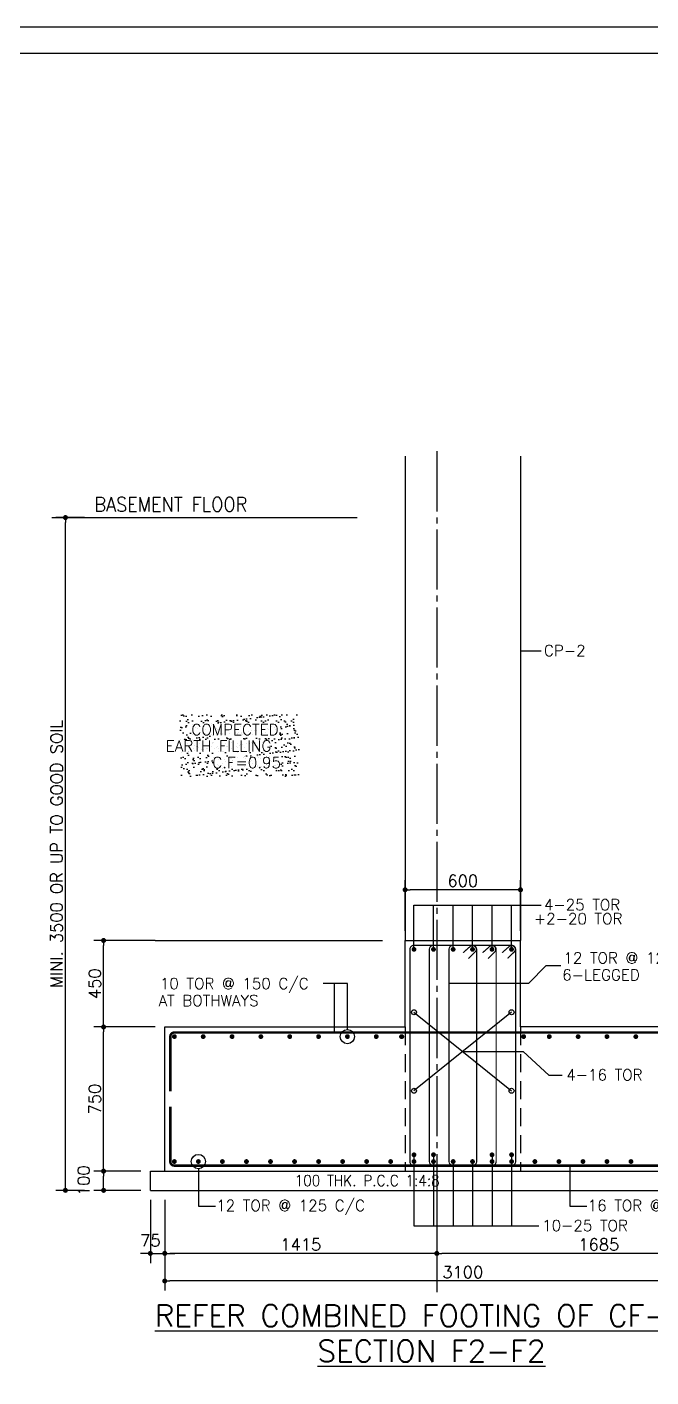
# Model space of a CAD drawing. Extents: x -200722 to 834823, y -494970 to 88783.
# Drawn here: x 450241 to 463223, y -146335 to -118243 of the extents above; entities that cross this region are included whole.
import ezdxf
from ezdxf.enums import TextEntityAlignment as Align

# ---------------------------------------------------------------- set-up
doc = ezdxf.new("R2010")
doc.units = 0
doc.header["$LTSCALE"] = 100
doc.header["$MEASUREMENT"] = 0
doc.header["$PDMODE"] = 34
for name, pattern in [('ACAD_ISO04W100', [30, 24, -3, 0, -3]), ('CL', [3.25, 2.5, -0.25, 0.25, -0.25]), ('HIDDEN', [0.375, 0.25, -0.125])]:
    doc.linetypes.add(name, pattern=pattern)
doc.layers.get('0').update_dxf_attribs({"linetype": 'CONTINUOUS'})
doc.layers.get('DEFPOINTS').update_dxf_attribs({"linetype": 'CONTINUOUS'})
for name, color, linetype in [('5', 4, 'CONTINUOUS'), ('A-Grid', 5, 'ACAD_ISO04W100'), ('BEAM', 4, 'CONTINUOUS'), ('HATCH WALL', 8, 'CONTINUOUS'), ('STEEL', 6, 'CONTINUOUS'), ('TEXT', 2, 'CONTINUOUS')]:
    doc.layers.add(name, color=color, linetype=linetype)
doc.layers.add('9_PRINT BOUNDARY_NON PRINT', color=32, linetype='CONTINUOUS', plot=False)
doc.layers.add('9_TITLE TEXT', color=7, linetype='CONTINUOUS', lineweight=20)
doc.styles.add('ROMANS', font='romans.shx')
doc.styles.get("Standard").update_dxf_attribs({"font": 'simplex.shx'})
doc.dimstyles.new('STANDARD$0', dxfattribs={"dimtxt": 2.5, "dimasz": 2.5, "dimexe": 2, "dimexo": 0.7, "dimgap": 0.9, "dimtad": 1, "dimdec": 0, "dimdsep": 46, "dimtxsty": 'ROMANS', "dimcen": 0.09, "dimclrd": 4, "dimclre": 4, "dimclrt": 3, "dimadec": 0, "dimazin": 0, "dimtfac": 1, "dimtdec": 0, "dimtmove": 0, "dimatfit": 3, "dimfxl": 1, "dimtolj": 1, "dimtzin": 0, "dimarcsym": 0})

# ---------------------------------------------------------------- blocks, each defined once
blk = doc.blocks.new('DOT')
at = {"color": 0, "linetype": 'ByBlock'}
blk.add_line((-0.5, 0), (-1, 0), dxfattribs=at)
at = {"color": 0, "linetype": 'ByBlock', "const_width": 0.5}
blk.add_lwpolyline([(-0.25, 0, 1), (0.25, 0, 1)], format="xyb", close=True, dxfattribs=at)
blk = doc.blocks.new('*D1260')
at = {"layer": 'BEAM', "color": 0, "lineweight": -2, "transparency": 16777216}
for p, q in [((452607, -142051), (451634, -142051)), ((451834, -142347), (451834, -142155)), ((452607, -142451), (451634, -142451))]:
    blk.add_line(p, q, dxfattribs=at)
at = {"layer": 'DEFPOINTS', "color": 0, "lineweight": -3, "transparency": 16777216}
for p in [(451834, -142051), (452807, -142051), (452807, -142451)]:
    blk.add_point(p, dxfattribs=at)
at = {"layer": 'BEAM', "color": 0, "lineweight": -2, "transparency": 16777216, "xscale": 104, "yscale": 104, "zscale": 104}
for p, rotation in [((451834, -142051), 90), ((451834, -142451), 270)]:
    blk.add_blockref('DOT', p, dxfattribs=dict(at, rotation=rotation))
at = {"layer": 'BEAM', "color": 0, "transparency": 16777216, "insert": (451420, -142251), "char_height": 248, "attachment_point": 5, "rotation": 90}
blk.add_mtext('\\A1;100', dxfattribs=at)
blk = doc.blocks.new('_DOT')
at = {"color": 0, "linetype": 'ByBlock'}
blk.add_line((-0.5, 0), (-1, 0), dxfattribs=at)
at = {"color": 0, "linetype": 'ByBlock', "const_width": 0.5}
blk.add_lwpolyline([(-0.25, 0, 1), (0.25, 0, 1)], format="xyb", close=True, dxfattribs=at)
blk = doc.blocks.new('*D1261')
at = {"layer": 'BEAM', "color": 0, "lineweight": -2, "transparency": 16777216}
for p, q in [((452607, -139051), (451634, -139051)), ((451834, -141947), (451834, -139155)), ((452607, -142051), (451634, -142051))]:
    blk.add_line(p, q, dxfattribs=at)
at = {"layer": 'DEFPOINTS', "color": 0, "lineweight": -3, "transparency": 16777216}
for p in [(451834, -139051), (452807, -139051, 2867), (452807, -142051)]:
    blk.add_point(p, dxfattribs=at)
at = {"layer": 'BEAM', "color": 0, "lineweight": -2, "transparency": 16777216, "xscale": 104, "yscale": 104, "zscale": 104}
for p, rotation in [((451834, -139051), 90), ((451834, -142051), 270)]:
    blk.add_blockref('DOT', p, dxfattribs=dict(at, rotation=rotation))
at = {"layer": 'BEAM', "color": 0, "transparency": 16777216, "insert": (451650, -140551), "char_height": 248, "attachment_point": 5, "rotation": 90}
blk.add_mtext('\\A1;750', dxfattribs=at)
blk = doc.blocks.new('*D1262')
at = {"layer": 'BEAM', "color": 0, "lineweight": -2, "transparency": 16777216}
for p, q in [((451434, -128451), (450841, -128451)), ((451041, -142347), (451041, -128555)), ((451434, -142451), (450841, -142451))]:
    blk.add_line(p, q, dxfattribs=at)
at = {"layer": 'DEFPOINTS', "color": 0, "lineweight": -3, "transparency": 16777216}
for p in [(451041, -128451), (451634, -128451, 17104), (451634, -142451)]:
    blk.add_point(p, dxfattribs=at)
at = {"layer": 'BEAM', "color": 0, "lineweight": -2, "transparency": 16777216, "xscale": 104, "yscale": 104, "zscale": 104}
for p, rotation in [((451041, -128451), 90), ((451041, -142451), 270)]:
    blk.add_blockref('DOT', p, dxfattribs=dict(at, rotation=rotation))
at = {"layer": 'BEAM', "color": 0, "transparency": 16777216, "insert": (450857, -135451), "char_height": 248, "attachment_point": 5, "rotation": 90}
blk.add_mtext('\\A1;{\\C4;MINI. 3500 OR UP TO GOOD SOIL}', dxfattribs=at)
blk = doc.blocks.new('*D1263')
at = {"layer": 'BEAM', "color": 0, "lineweight": -2, "transparency": 16777216}
for p, q in [((452807, -142651), (452807, -143963)), ((453107, -142651), (453107, -143963)), ((452703, -143763), (452599, -143763)), ((452807, -143763), (453107, -143763)), ((453211, -143763), (453315, -143763))]:
    blk.add_line(p, q, dxfattribs=at)
at = {"layer": 'DEFPOINTS', "color": 0, "lineweight": -3, "transparency": 16777216}
for p in [(452807, -142451), (453107, -142451), (453107, -143763)]:
    blk.add_point(p, dxfattribs=at)
at = {"layer": 'BEAM', "color": 0, "lineweight": -2, "transparency": 16777216, "xscale": 104, "yscale": 104, "zscale": 104}
blk.add_blockref('DOT', (452807, -143763), dxfattribs=at)
at = {"layer": 'BEAM', "color": 0, "lineweight": -2, "transparency": 16777216, "xscale": 104, "yscale": 104, "zscale": 104, "rotation": 180}
blk.add_blockref('DOT', (453107, -143763), dxfattribs=at)
at = {"layer": 'BEAM', "color": 0, "transparency": 16777216, "insert": (452807, -143492), "char_height": 248, "attachment_point": 5}
blk.add_mtext('\\A1;75', dxfattribs=at)
blk = doc.blocks.new('*D1264')
at = {"layer": 'BEAM', "color": 0, "lineweight": -2, "transparency": 16777216}
for p, q in [((453107, -142651), (453107, -143963)), ((458767, -142651), (458767, -143963)), ((458663, -143763), (453211, -143763))]:
    blk.add_line(p, q, dxfattribs=at)
at = {"layer": 'DEFPOINTS', "color": 0, "lineweight": -3, "transparency": 16777216}
for p in [(453107, -142451, -32271), (458767, -142451, 29786), (453107, -143763)]:
    blk.add_point(p, dxfattribs=at)
at = {"layer": 'BEAM', "color": 0, "lineweight": -2, "transparency": 16777216, "xscale": 104, "yscale": 104, "zscale": 104, "rotation": 180}
blk.add_blockref('DOT', (453107, -143763), dxfattribs=at)
at = {"layer": 'BEAM', "color": 0, "lineweight": -2, "transparency": 16777216, "xscale": 104, "yscale": 104, "zscale": 104}
blk.add_blockref('DOT', (458767, -143763), dxfattribs=at)
at = {"layer": 'BEAM', "color": 0, "transparency": 16777216, "insert": (455937, -143579), "char_height": 248, "attachment_point": 5}
blk.add_mtext('\\A1;1415', dxfattribs=at)
blk = doc.blocks.new('*D1266')
at = {"layer": 'BEAM', "color": 0, "lineweight": -2, "transparency": 16777216}
for p, q in [((453107, -142651), (453107, -144537)), ((465507, -142651), (465507, -144537)), ((465403, -144337), (453211, -144337))]:
    blk.add_line(p, q, dxfattribs=at)
at = {"layer": 'DEFPOINTS', "color": 0, "lineweight": -3, "transparency": 16777216}
for p in [(453107, -142451, -62057), (465507, -142451), (453107, -144337)]:
    blk.add_point(p, dxfattribs=at)
at = {"layer": 'BEAM', "color": 0, "lineweight": -2, "transparency": 16777216, "xscale": 104, "yscale": 104, "zscale": 104, "rotation": 180}
blk.add_blockref('DOT', (453107, -144337), dxfattribs=at)
at = {"layer": 'BEAM', "color": 0, "lineweight": -2, "transparency": 16777216, "xscale": 104, "yscale": 104, "zscale": 104}
blk.add_blockref('DOT', (465507, -144337), dxfattribs=at)
at = {"layer": 'BEAM', "color": 0, "transparency": 16777216, "insert": (459307, -144153), "char_height": 248, "attachment_point": 5}
blk.add_mtext('\\A1;3100', dxfattribs=at)
blk = doc.blocks.new('*D1267')
at = {"layer": 'BEAM', "color": 0, "lineweight": -2, "transparency": 16777216}
for p, q in [((458767, -142651), (458767, -143963)), ((465507, -142651), (465507, -143963)), ((465403, -143763), (458871, -143763))]:
    blk.add_line(p, q, dxfattribs=at)
at = {"layer": 'DEFPOINTS', "color": 0, "lineweight": -3, "transparency": 16777216}
for p in [(458767, -142451, -2484), (465507, -142451, -97), (458767, -143763)]:
    blk.add_point(p, dxfattribs=at)
at = {"layer": 'BEAM', "color": 0, "lineweight": -2, "transparency": 16777216, "xscale": 104, "yscale": 104, "zscale": 104, "rotation": 180}
blk.add_blockref('DOT', (458767, -143763), dxfattribs=at)
at = {"layer": 'BEAM', "color": 0, "lineweight": -2, "transparency": 16777216, "xscale": 104, "yscale": 104, "zscale": 104}
blk.add_blockref('DOT', (465507, -143763), dxfattribs=at)
at = {"layer": 'BEAM', "color": 0, "transparency": 16777216, "insert": (462137, -143579), "char_height": 248, "attachment_point": 5}
blk.add_mtext('\\A1;1685', dxfattribs=at)
blk = doc.blocks.new('*D1268')
at = {"layer": 'BEAM', "color": 0, "lineweight": -2, "transparency": 16777216}
for p, q in [((458107, -137051), (458107, -135996)), ((460403, -136196), (458211, -136196)), ((460507, -137051), (460507, -135996))]:
    blk.add_line(p, q, dxfattribs=at)
at = {"layer": 'DEFPOINTS', "color": 0, "lineweight": -3, "transparency": 16777216}
for p in [(458107, -136196), (458107, -137251, 7063), (460507, -137251, 7063)]:
    blk.add_point(p, dxfattribs=at)
at = {"layer": 'BEAM', "color": 0, "lineweight": -2, "transparency": 16777216, "xscale": 104, "yscale": 104, "zscale": 104, "rotation": 180}
blk.add_blockref('DOT', (458107, -136196), dxfattribs=at)
at = {"layer": 'BEAM', "color": 0, "lineweight": -2, "transparency": 16777216, "xscale": 104, "yscale": 104, "zscale": 104}
blk.add_blockref('DOT', (460507, -136196), dxfattribs=at)
at = {"layer": 'BEAM', "color": 0, "transparency": 16777216, "insert": (459307, -136012), "char_height": 248, "attachment_point": 5}
blk.add_mtext('\\A1;600', dxfattribs=at)
blk = doc.blocks.new('*D1269')
at = {"layer": 'BEAM', "color": 0, "lineweight": -2, "transparency": 16777216}
for p, q in [((452907, -137251), (451634, -137251)), ((451834, -138947), (451834, -137355)), ((452907, -139051), (451634, -139051))]:
    blk.add_line(p, q, dxfattribs=at)
at = {"layer": 'DEFPOINTS', "color": 0, "lineweight": -3, "transparency": 16777216}
for p in [(451834, -137251), (453107, -137251, 7063), (453107, -139051, 7063)]:
    blk.add_point(p, dxfattribs=at)
at = {"layer": 'BEAM', "color": 0, "lineweight": -2, "transparency": 16777216, "xscale": 104, "yscale": 104, "zscale": 104}
for p, rotation in [((451834, -137251), 90), ((451834, -139051), 270)]:
    blk.add_blockref('DOT', p, dxfattribs=dict(at, rotation=rotation))
at = {"layer": 'BEAM', "color": 0, "transparency": 16777216, "insert": (451650, -138151), "char_height": 248, "attachment_point": 5, "rotation": 90}
blk.add_mtext('\\A1;450', dxfattribs=at)

msp = doc.modelspace()

# ---------------------------------------------------------------- hatches: boundary and pattern name
at = {"layer": 'HATCH WALL', "lineweight": -3, "true_color": 0x000000}
h = msp.add_hatch(dxfattribs=at)
h.set_pattern_fill('AR-SAND', color=18, scale=100, style=0)
h.set_pattern_definition([(37.5, (105168.12, 279347.69), (-6.299336, 192.682377), [0, -152, 0, -170, 0, -162.5]), (7.5, (105168.12, 279347.7), (176.97767, 282.21461), [0, -82, 0, -137, 0, -52.5]), (327.5, (105045.12, 279347.69), (311.414186, 0.565905), [0, -50, 0, -180, 0, -235]), (317.5, (105045.12, 279347.7), (300.61266, 87.76756), [0, -25, 0, -118, 0, -135])])
h.paths.add_polyline_path([(455894.5, -132548.9), (453421.8, -132548.9), (453421.8, -133836.3), (455894.5, -133836.3)])

# ---------------------------------------------------------------- linework, layer by layer
at = {"color": 18, "true_color": 0x000000}
msp.add_lwpolyline([(433669.4, -183032.7), (525079.4, -183032.7), (525079.4, -118792.7), (433669.4, -118792.7)], close=True, dxfattribs=at)
at = {"layer": '5', "color": 18, "lineweight": -3, "ltscale": 0.4, "true_color": 0x000000}
for p, q in [((458106.7, -127175.3, -32270.5), (458106.7, -137251.4, -32270.5)), ((460506.7, -127175.3, -32270.5), (460506.7, -137251.4, -32270.5)), ((450759.3, -128451.4, -59627.9), (457106.7, -128451.4, -34754.6)), ((452806.7, -142051.4, -94327.5), (465806.7, -142051.4, -62057)), ((452806.7, -142451.4, -64541), (452806.7, -142051.4, -64541)), ((452806.7, -142451.4, -94327.5), (465806.7, -142451.4, -62057))]:
    msp.add_line(p, q, dxfattribs=at)
at = {"layer": '5', "color": 8, "linetype": 'HIDDEN', "lineweight": -3, "ltscale": 15}
for p, q in [((458106.7, -139051.4, -32270.5), (458106.7, -142051.4, -32270.5)), ((460506.7, -139051.4, -32270.5), (460506.7, -142051.4, -32270.5))]:
    msp.add_line(p, q, dxfattribs=at)
at = {"layer": '5', "color": 18, "lineweight": -3, "ltscale": 0.4, "true_color": 0x000000, "elevation": -32270.5}
for points in [[(458106.7, -139051.4), (458106.7, -137251.4)], [(458106.7, -137251.4), (460506.7, -137251.4)], [(460506.7, -139051.4), (460506.7, -137251.4)], [(453106.7, -142051.4), (453106.7, -139051.4), (458106.7, -139051.4)], [(465506.7, -142051.4), (465506.7, -139051.4), (460506.7, -139051.4)]]:
    msp.add_lwpolyline(points, dxfattribs=at)
at = {"layer": '9_PRINT BOUNDARY_NON PRINT', "color": 18, "true_color": 0x000000}
msp.add_lwpolyline([(433119.4, -183582.7), (525629.4, -183582.7), (525629.4, -118242.7), (433119.4, -118242.7)], close=True, dxfattribs=at)
at = {"layer": '9_TITLE TEXT', "color": 18, "true_color": 0x000000}
msp.add_lwpolyline([(525079.4, -118792.7), (433669.4, -118792.7), (433669.4, -183032.7), (525079.4, -183032.7)], dxfattribs=at)
at = {"layer": 'A-Grid', "color": 8, "linetype": 'CL', "ltscale": 5, "elevation": -32270.5}
msp.add_lwpolyline([(458766.7, -127072.5), (458766.7, -144689.9)], dxfattribs=at)
at = {"layer": 'BEAM', "color": 18, "true_color": 0x000000}
msp.add_line((452906.7, -137251.4, -71604.2), (457637.5, -137251.4, -71604.2), dxfattribs=at)
at = {"layer": 'STEEL', "color": 18, "lineweight": -3, "ltscale": 0.4, "true_color": 0x000000}
for points, const_width, elevation in [([(458291.7, -137351.4), (460321.7, -137351.4, -0.4142136), (460406.7, -137436.4), (460406.7, -141851.4, -0.4142136), (460321.7, -141936.4), (458291.7, -141936.4, -0.4142136), (458206.7, -141851.4), (458206.7, -137436.4, -0.4142136)], 25.4, -32270.5), ([(458697.7, -137351.4), (459915.7, -137351.4, -0.4142136), (460000.7, -137436.4), (460000.7, -141851.4, -0.4142136), (459915.7, -141936.4), (458697.7, -141936.4, -0.4142136), (458612.7, -141851.4), (458612.7, -137436.4, -0.4142136)], 25.4, -30283.3), ([(459106.7, -137351.4), (459509.7, -137351.4, -0.4142136), (459594.7, -137436.4), (459594.7, -141851.4, -0.4142136), (459509.7, -141936.4), (459106.7, -141936.4, -0.4142136), (459021.7, -141851.4), (459021.7, -137436.4, -0.4142136)], 25.4, -30780.1), ([(458316.7, -137436.4, 1), (458266.7, -137436.4, 1)], 50, -32270.5), ([(458722.7, -137436.4, 1), (458672.7, -137436.4, 1)], 50, -31773.7), ([(459131.7, -137436.4, 1), (459081.7, -137436.4, 1)], 50, -32270.5), ([(459534.7, -137436.4, 1), (459484.7, -137436.4, 1)], 50, -30780.1), ([(459940.7, -137436.4, 1), (459890.7, -137436.4, 1)], 50, -30283.3), ([(460346.7, -137436.4, 1), (460296.7, -137436.4, 1)], 50, -29786.5), ([(453331.7, -139251.4, 1), (453281.7, -139251.4, 1)], 50, -64541), ([(453931.7, -139251.4, 1), (453881.7, -139251.4, 1)], 50, -32270.5), ([(454531.7, -139251.4, 1), (454481.7, -139251.4, 1)], 50, -32270.5), ([(455131.7, -139251.4, 1), (455081.7, -139251.4, 1)], 50, -32270.5), ([(455731.7, -139251.4, 1), (455681.7, -139251.4, 1)], 50, -32270.5), ([(456331.7, -139251.4, 1), (456281.7, -139251.4, 1)], 50, -32270.5), ([(456931.7, -139251.4, 1), (456881.7, -139251.4, 1)], 50, -32270.5), ([(457531.7, -139251.4, 1), (457481.7, -139251.4, 1)], 50, -32270.5), ([(458056.7, -139251.4, 1), (458006.7, -139251.4, 1)], 50, -62057), ([(458064.6, -139251.4, 1), (458014.6, -139251.4, 1)], 50, -32270.5), ([(460548.8, -139251.4, -1), (460598.8, -139251.4, -1)], 50, -32270.5), ([(461081.7, -139251.4, -1), (461131.7, -139251.4, -1)], 50, -32270.5), ([(461681.7, -139251.4, -1), (461731.7, -139251.4, -1)], 50, -32270.5), ([(462281.7, -139251.4, -1), (462331.7, -139251.4, -1)], 50, -32270.5), ([(462881.7, -139251.4, -1), (462931.7, -139251.4, -1)], 50, -32270.5), ([(453331.7, -141851.4, -1), (453281.7, -141851.4, -1)], 50, -64541), ([(453831.7, -141851.4, -1), (453781.7, -141851.4, -1)], 50, -64541), ([(454331.7, -141851.4, -1), (454281.7, -141851.4, -1)], 50, -64541), ([(454831.7, -141851.4, -1), (454781.7, -141851.4, -1)], 50, -64541), ([(455331.7, -141851.4, -1), (455281.7, -141851.4, -1)], 50, -64541), ([(455831.7, -141851.4, -1), (455781.7, -141851.4, -1)], 50, -64541), ([(456331.7, -141851.4, -1), (456281.7, -141851.4, -1)], 50, -64541), ([(456831.7, -141851.4, -1), (456781.7, -141851.4, -1)], 50, -32270.5), ([(457331.7, -141851.4, -1), (457281.7, -141851.4, -1)], 50, -32270.5), ([(457831.7, -141851.4, -1), (457781.7, -141851.4, -1)], 50, -32270.5), ([(458316.7, -141710.7, -1), (458266.7, -141710.7, -1)], 50, -32270.5), ([(458316.7, -141851.4, -1), (458266.7, -141851.4, -1)], 50, -32270.5), ([(458722.7, -141710.7, -1), (458672.7, -141710.7, -1)], 50, -31773.7), ([(458722.7, -141851.4, -1), (458672.7, -141851.4, -1)], 50, -31773.7), ([(459131.7, -141851.4, -1), (459081.7, -141851.4, -1)], 50, -32270.5), ([(459534.7, -141851.4, -1), (459484.7, -141851.4, -1)], 50, -30780.1), ([(459940.7, -141710.7, -1), (459890.7, -141710.7, -1)], 50, -30283.3), ([(459940.7, -141851.4, -1), (459890.7, -141851.4, -1)], 50, -30283.3), ([(460346.7, -141710.7, -1), (460296.7, -141710.7, -1)], 50, -32270.5), ([(460346.7, -141851.4, -1), (460296.7, -141851.4, -1)], 50, -32270.5), ([(460781.7, -141851.4, 1), (460831.7, -141851.4, 1)], 50, -32270.5), ([(461281.7, -141851.4, 1), (461331.7, -141851.4, 1)], 50, -32270.5), ([(461781.7, -141851.4, 1), (461831.7, -141851.4, 1)], 50, -32270.5), ([(462281.7, -141851.4, 1), (462331.7, -141851.4, 1)], 50, -32270.5), ([(462781.7, -141851.4, 1), (462831.7, -141851.4, 1)], 50, -32270.5)]:
    msp.add_lwpolyline(points, format="xyb", close=True, dxfattribs=dict(at, const_width=const_width, elevation=elevation))
at = {"layer": 'STEEL', "color": 18, "true_color": 0x000000, "const_width": 25}
for points, elevation in [([(459426.5, -137627.2), (459568.6, -137486.6, 0.9275277), (459459, -137377.9), (459314, -137505.3)], -30780.1), ([(459832.5, -137627.2), (459974.6, -137486.6, 0.9275277), (459865, -137377.9), (459720, -137505.3)], -30283.3), ([(460238.5, -137627.2), (460380.6, -137486.6, 0.9275277), (460271, -137377.9), (460126, -137505.3)], -29786.5)]:
    msp.add_lwpolyline(points, format="xyb", dxfattribs=dict(at, elevation=elevation))
at = {"layer": 'STEEL', "color": 18, "lineweight": -3, "ltscale": 0.4, "true_color": 0x000000, "const_width": 50.8, "elevation": -2484}
for points in [[(465391.7, -140390), (465391.7, -139251.4, 0.4142136), (465306.7, -139166.4), (453306.7, -139166.4, 0.4142136), (453221.7, -139251.4), (453221.7, -140390)], [(465391.7, -140712.8), (465391.7, -141851.4, -0.4142136), (465306.7, -141936.4), (453306.7, -141936.4, -0.4142136), (453221.7, -141851.4), (453221.7, -140712.8)]]:
    msp.add_lwpolyline(points, format="xyb", dxfattribs=at)
at = {"layer": 'STEEL', "color": 7, "lineweight": -3, "ltscale": 0.4}
for centre in [(458291.7, -138745.3, -34754.6), (460321.7, -138745.3, -32270.5), (458291.7, -140379.7, -34754.6), (460321.7, -140379.7, -32270.5)]:
    msp.add_circle(centre, 52, dxfattribs=at)
at = {"layer": 'TEXT', "color": 18, "true_color": 0x000000}
for p, q in [((460506.7, -131226.3, -30193.4), (460940.6, -131226.3, -29786.5)), ((458291.7, -137436.4, -32270.5), (458291.7, -136515.5, -32270.5)), ((458291.7, -136515.5, -32270.5), (460940.6, -136515.5, -29786.5)), ((458697.7, -137436.4, -31773.7), (458697.7, -136515.5, -31773.7)), ((459106.7, -137436.4, -32270.5), (459106.7, -136515.5, -32270.5)), ((459509.7, -137436.4, -30780.1), (459509.7, -136515.5, -30780.1)), ((459915.7, -137436.4, -30283.3), (459915.7, -136515.5, -30283.3)), ((460321.7, -137436.4, -29786.5), (460321.7, -136515.5, -29786.5)), ((460679.7, -138137, -31861.5), (461043.8, -137774.4, -31861.5)), ((461043.8, -137774.4, -31861.5), (461344, -137774.4, -31861.5)), ((456906.7, -138149, -64541), (456400.1, -138149, -64541)), ((456635.8, -139166.4, -64541), (456635.8, -138149, -64541)), ((456906.7, -139103, -64541), (456906.7, -138149, -64541)), ((459021.7, -138137, -34345.5), (460679.7, -138137, -31861.5)), ((458291.7, -138745.3, -34754.6), (460321.7, -140379.7, -32270.5)), ((460321.7, -138745.3, -32270.5), (458291.7, -140379.7, -34754.6)), ((459306.7, -139562.5, -33512.5), (460562.4, -139562.5, -31628.6)), ((460562.4, -139562.5, -31628.6), (461096.7, -140053.3)), ((461096.7, -140053.3), (461375.2, -140053.3)), ((458291.7, -141710.7, -32270.5), (458291.7, -143190.8, -32270.5)), ((458697.7, -141710.7, -31773.7), (458697.7, -143190.8, -31773.7)), ((459106.7, -141851.4, -32270.5), (459106.7, -143190.8, -32270.5)), ((459509.7, -141851.4, -30780.1), (459509.7, -143190.8, -30780.1)), ((459915.7, -141710.7, -30283.3), (459915.7, -143190.8, -30283.3)), ((460321.7, -141710.7, -32270.5), (460321.7, -143190.8, -32270.5)), ((453806.7, -141999.8, -64541), (453806.7, -142782.6, -64541)), ((461534.9, -141936.4, -2484), (461534.9, -142782.6, -2484)), ((453806.7, -142782.6, -64541), (454161.6, -142782.6, -64541)), ((461534.9, -142782.6, -2484), (461889.8, -142782.6, -2484)), ((458291.7, -143190.8, -32270.5), (460889.1, -143190.8, -29834.8))]:
    msp.add_line(p, q, dxfattribs=at)
for centre in [(456906.7, -139251.4, -64541), (453806.7, -141851.4, -64541)]:
    msp.add_circle(centre, 148.4, dxfattribs=at)

# ---------------------------------------------------------------- texts
at = {"layer": 'TEXT', "color": 18, "true_color": 0x000000, "width": 0.9}
msp.add_text('BASEMENT FLOOR', height=300, dxfattribs=at).set_placement((451641.7, -128326.8, -48203.7))
at = {"layer": 'TEXT', "color": 18, "true_color": 0x000000}
for s, height, p in [('CP-2', 230, (460995.6, -131333.4, -36849.7)), ('COMPECTED ', 230, (453660.8, -132979.1, -42201.2)), ('EARTH FILLING', 230, (453127.7, -133318.5, -42201.2)), ('C.F=0.95', 230, (454095.7, -133664.8, -42201.2)), ('4-25 TOR', 230, (460995.6, -136622.6, -36849.7)), ('+2-20 TOR', 230, (460785.5, -136912.6, -36849.7)), ('12 TOR @ 125 C/C', 230, (461401.1, -137730.3, -38924.7)), ('6-LEGGED', 230, (461373.7, -138083.1, -38924.7)), ('10 TOR @ 150 C/C', 230, (453005.8, -138263.1, -96811.6)), ('AT BOTHWAYS', 230, (452979.1, -138615.9, -96811.6)), ('4-16 TOR ', 230, (461459.7, -140162.3, -31628.6)), ('12 TOR @ 125 C/C', 230, (454178.1, -142881.4, -64541)), ('16 TOR @ 125 C/C', 230, (461906.2, -142881.4, -2484)), ('10-25 TOR', 230, (460958.2, -143298.3, -36849.7)), ('%%UREFER COMBINED FOOTING OF CF-2', 450, (452899.9, -145283.3, -32270.5)), ('%%USECTION F2-F2', 450, (456283.4, -146018.6, -32270.5))]:
    msp.add_text(s, height=height, dxfattribs=at).set_placement(p)
at = {"layer": 'TEXT', "color": 18, "ltscale": 5, "true_color": 0x000000, "style": 'ROMANS', "width": 0.9}
msp.add_text('100 THK. P.C.C 1:4:8', height=230, dxfattribs=at).set_placement((455809.8, -142246.7, -56307.3), align=Align.MIDDLE_LEFT)

# ---------------------------------------------------------------- dimensions: what is measured, and where the dimension line sits
at = {"layer": 'BEAM', "color": 18, "true_color": 0x000000}
dim = msp.add_linear_dim(base=(451040.6, -128451.4, -94327.5), p1=(451634.2, -142451.4, -94327.5), p2=(451634.2, -128451.4, -77223.4), angle=90, text='{\\C4;MINI. <> OR UP TO GOOD SOIL}', dimstyle='STANDARD$0', override={"dimscale": 8, "dimtxt": 31, "dimasz": 13, "dimexe": 25, "dimexo": 25, "dimgap": 7.5, "dimlfac": 0.25, "dimzin": 3, "dimtxsty": 'Standard', "dimblk": 'DOT', "dimcen": 3, "dimdle": 4, "dimclrd": 0, "dimclre": 0, "dimclrt": 0, "dimtmove": 2, "dimldrblk": 'DOT', "dimtzin": 3}, dxfattribs=at)
dim.commit()
dim.dimension.update_dxf_attribs({"geometry": '*D1262', "text_midpoint": (450856.6, -135451.4, -94327.5)})
for base, p1, p2, picture, middle in [((458106.7, -136196.3, -39333.7), (460506.7, -137251.4, -32270.5), (458106.7, -137251.4, -32270.5), '*D1268', (459306.7, -136012.3, -39333.7)), ((453106.7, -144337, -32270.5), (465506.7, -142451.4, -32270.5), (453106.7, -142451.4, -94327.5), '*D1266', (459306.7, -144153, -32270.5))]:
    dim = msp.add_linear_dim(base=base, p1=p1, p2=p2, dimstyle='STANDARD$0', override={"dimscale": 8, "dimtxt": 31, "dimasz": 13, "dimexe": 25, "dimexo": 25, "dimgap": 7.5, "dimlfac": 0.25, "dimzin": 3, "dimtxsty": 'Standard', "dimblk": 'DOT', "dimcen": 3, "dimdle": 4, "dimclrd": 0, "dimclre": 0, "dimclrt": 0, "dimtmove": 2, "dimldrblk": 'DOT', "dimtzin": 3}, dxfattribs=at)
    dim.commit()
    dim.dimension.update_dxf_attribs({"geometry": picture, "text_midpoint": middle})
for base, p1, p2, angle, picture, middle in [((451834.2, -137251.4, -71604.2), (453106.7, -139051.4, -64541), (453106.7, -137251.4, -64541), 90, '*D1269', (451650.2, -138151.4, -71604.2)), ((451834.2, -139051.4, -94327.5), (452806.7, -142051.4, -94327.5), (452806.7, -139051.4, -91460), 90, '*D1261', (451650.2, -140551.4, -94327.5)), ((451834.2, -142051.4, -94327.5), (452806.7, -142451.4, -94327.5), (452806.7, -142051.4, -94327.5), 90, '*D1260', (451420.2, -142251.4, -94327.5)), ((453106.7, -143763.3, -62057), (458766.7, -142451.4, -32270.5), (453106.7, -142451.4, -94327.5), 180, '*D1264', (455936.7, -143579.3, -62057)), ((458766.7, -143763.3, -29786.5), (465506.7, -142451.4, -29883), (458766.7, -142451.4, -32270.5), 180, '*D1267', (462136.7, -143579.3, -29786.5))]:
    dim = msp.add_linear_dim(base=base, p1=p1, p2=p2, angle=angle, dimstyle='STANDARD$0', override={"dimscale": 8, "dimtxt": 31, "dimasz": 13, "dimexe": 25, "dimexo": 25, "dimgap": 7.5, "dimlfac": 0.25, "dimzin": 3, "dimtxsty": 'Standard', "dimblk": 'DOT', "dimcen": 3, "dimdle": 4, "dimclrd": 0, "dimclre": 0, "dimclrt": 0, "dimtmove": 2, "dimldrblk": 'DOT', "dimtzin": 3}, dxfattribs=at)
    dim.commit()
    dim.dimension.update_dxf_attribs({"geometry": picture, "text_midpoint": middle})
dim = msp.add_linear_dim(base=(453106.7, -143763.3, -94327.5), p1=(452806.7, -142451.4, -94327.5), p2=(453106.7, -142451.4, -94327.5), dimstyle='STANDARD$0', override={"dimscale": 8, "dimtxt": 31, "dimasz": 13, "dimexe": 25, "dimexo": 25, "dimgap": 7.5, "dimlfac": 0.25, "dimzin": 3, "dimtxsty": 'Standard', "dimblk": 'DOT', "dimcen": 3, "dimdle": 4, "dimclrd": 0, "dimclre": 0, "dimclrt": 0, "dimtmove": 2, "dimldrblk": 'DOT', "dimtzin": 3}, dxfattribs=at)
dim.commit()
dim.dimension.update_dxf_attribs({"geometry": '*D1263', "text_midpoint": (452806.7, -143492.1, -94327.5), "dimtype": 160})

doc.saveas('drawing.dxf')
